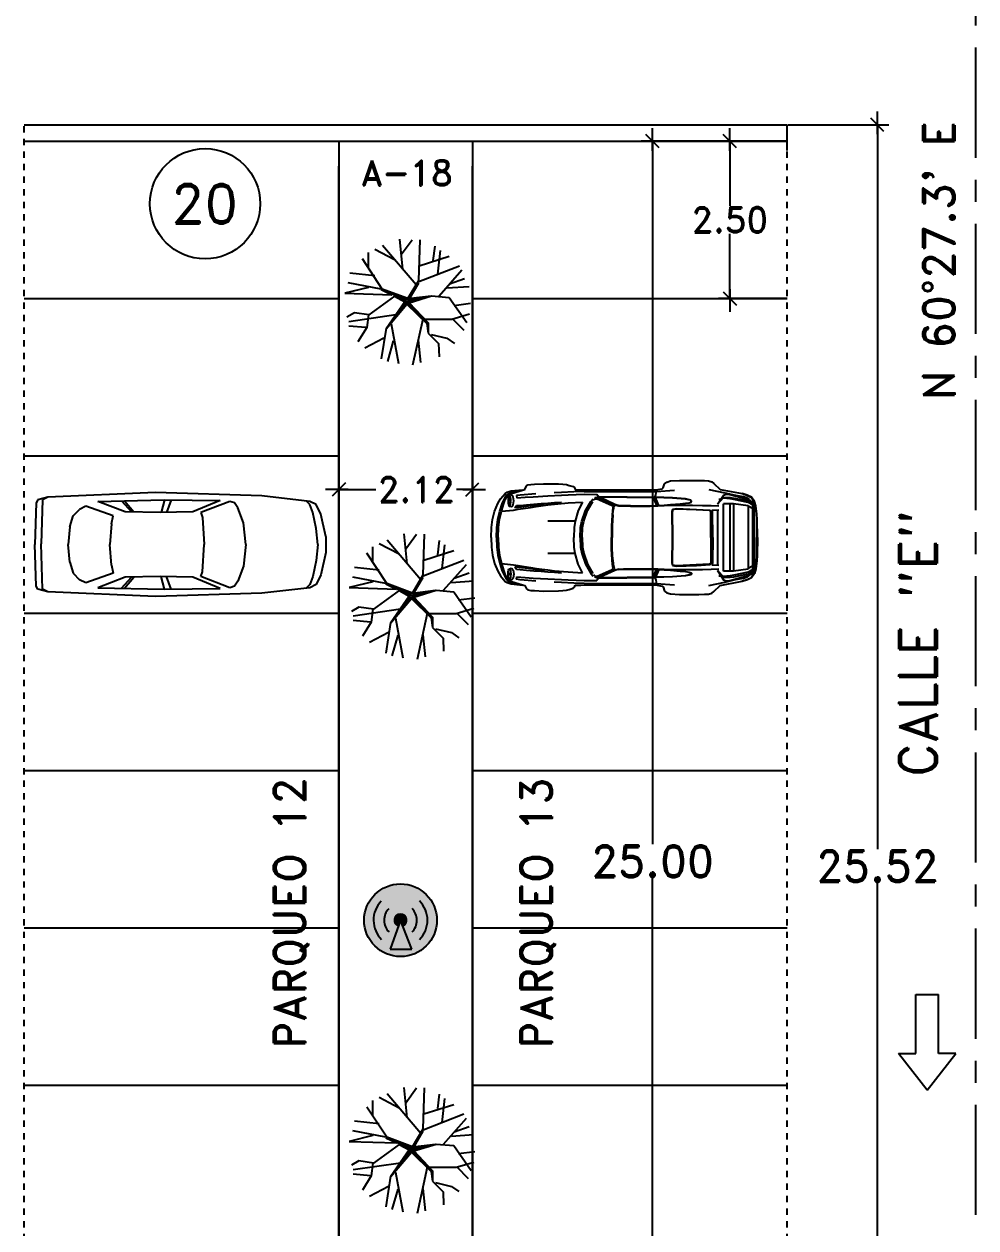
# Model space of a CAD drawing. Header units: millimetres. Extents: x 1590 to 1932, y -48 to 167.
# Drawn here: x 1714.91 to 1730.03, y 70.58 to 89.71 of the extents above; entities that cross this region are included whole.
import ezdxf
from ezdxf.enums import TextEntityAlignment as Align

# ---------------------------------------------------------------- set-up
doc = ezdxf.new("R2010")
doc.units = ezdxf.units.MM
doc.header["$LTSCALE"] = 0.1
doc.header["$MEASUREMENT"] = 0
doc.header["$PDMODE"] = 35
doc.header["$PDSIZE"] = 0.75
doc.linetypes.add('CENTERX2', pattern=[4, 2.5, -0.5, 0.5, -0.5])
doc.linetypes.add('DASHED', pattern=[0.75, 0.5, -0.25])
doc.layers.get('0').update_dxf_attribs({"linetype": 'CONTINUOUS'})
doc.layers.get('DEFPOINTS').update_dxf_attribs({"linetype": 'CONTINUOUS'})
for name, color, linetype in [('ACCESSP01', 7, 'CONTINUOUS'), ('ACCESSP02', 7, 'CONTINUOUS'), ('C-PRKG-CARS', 1, 'CONTINUOUS'), ('CALLES', 3, 'CONTINUOUS'), ('CUADRO1', 3, 'CONTINUOUS'), ('L-SITE-TREE', 6, 'CONTINUOUS'), ('PARED', 4, 'CONTINUOUS'), ('PAREDES', 3, 'CONTINUOUS'), ('TEXT', 3, 'CONTINUOUS')]:
    doc.layers.add(name, color=color, linetype=linetype)
doc.styles.add('ROMAND', font='romand.shx')
doc.dimstyles.new('URBA', dxfattribs={"dimtxt": 20, "dimasz": 0.5, "dimexe": 1.25, "dimexo": 0.63, "dimgap": 0.63, "dimtad": 0, "dimtih": 1, "dimtoh": 1, "dimzin": 1, "dimdsep": 46, "dimtxsty": 'ROMAND', "dimcen": 2.5, "dimclrd": 1, "dimclre": 1, "dimclrt": 3, "dimadec": 0, "dimazin": 0, "dimtfac": 1, "dimtmove": 0, "dimatfit": 3, "dimfxl": 1, "dimtvp": 1, "dimtolj": 1, "dimtzin": 1, "dimarcsym": 0})

# ---------------------------------------------------------------- blocks, each defined once
blk = doc.blocks.new('UTP1$0$DIMBLOCK')
at = {"color": 1}
blk.add_line((-7.5, 0), (10.5, 0), dxfattribs=at)
at = {"color": 4}
blk.add_line((-5.25, -5.25), (5.25, 5.25), dxfattribs=at)
blk = doc.blocks.new('*D65')
at = {"color": 1, "linetype": 'Continuous', "lineweight": -2, "transparency": 16777216}
for p, q in [((1727.028, 87.848), (1725.937, 87.848)), ((1726.117, 87.828), (1726.117, 86.818)), ((1726.117, 85.368), (1726.117, 86.378)), ((1727.028, 85.348), (1725.937, 85.348))]:
    blk.add_line(p, q, dxfattribs=at)
at = {"layer": 'DEFPOINTS', "color": 0, "linetype": 'Continuous', "transparency": 16777216}
for p in [(1727.09, 87.848), (1726.117, 85.348), (1727.09, 85.348)]:
    blk.add_point(p, dxfattribs=at)
at = {"color": 1, "linetype": 'Continuous', "lineweight": -2, "transparency": 16777216, "xscale": 0.02, "yscale": 0.02, "zscale": 0.02}
for p, rotation in [((1726.117, 87.848), 90), ((1726.117, 85.348), 270)]:
    blk.add_blockref('UTP1$0$DIMBLOCK', p, dxfattribs=dict(at, rotation=rotation))
at = {"color": 3, "linetype": 'Continuous', "transparency": 16777216, "insert": (1726.117, 86.598), "char_height": 0.4, "attachment_point": 5, "style": 'ROMAND'}
blk.add_mtext('\\A1;2.50', dxfattribs=at)
blk = doc.blocks.new('02PTRX03')
at = {"color": 0, "linetype": 'ByBlock'}
for p, q in [((-0.1262, 0.1755), (-0.0667, 0.4907)), ((0.126, 0.1376), (0.0454, 0.5033)), ((0.0909, 0.3057), (0.1085, 0.4823)), ((-0.1647, 0.2091), (-0.2033, 0.4529)), ((-0.1087, 0.31), (-0.1542, 0.4739)), ((0.2516, 0.3321), (0.2556, 0.436)), ((-0.3189, 0.2049), (-0.3889, 0.3184)), ((-0.1823, 0.2889), (-0.3329, 0.3688)), ((0.1683, 0.2487), (0.2516, 0.3321)), ((0.1925, 0.2595), (0.3186, 0.2889)), ((0.3186, 0.2889), (0.3782, 0.331)), ((-0.3259, 0.2049), (-0.4625, 0.1923)), ((-0.3049, 0.104), (-0.3189, 0.2049)), ((-0.0176, -0.0011), (-0.1647, 0.2133)), ((-0.1647, 0.2133), (0.0008, 0.0186)), ((0.1575, 0.1712), (0.1683, 0.2487)), ((0.1683, 0.1654), (0.1683, 0.2487)), ((0.3606, 0.1334), (0.4517, 0.2259)), ((-0.4169, 0.0872), (-0.4765, 0.1208)), ((-0.0877, 0.104), (-0.4625, 0.1586)), ((-0.3014, 0.104), (-0.4169, 0.0872)), ((-0.0981, -0.0448), (-0.3014, 0.104)), ((-0.1165, 0.1483), (-0.0065, 0.0057)), ((-0.0006, 0.0088), (-0.1165, 0.1483)), ((0.1508, 0.1572), (-0.0006, 0.0088)), ((0.0008, 0.0186), (0.1575, 0.1712)), ((0.0052, -0.0002), (0.1508, 0.1572)), ((0.0183, 0.0066), (0.1683, 0.1654)), ((0.1435, 0.1376), (0.3571, 0.1376)), ((0.3361, -0.0347), (0.4762, 0.1628)), ((0.3571, 0.1376), (0.4972, 0.0956)), ((-0.0065, 0.0057), (-0.0126, -0.0152)), ((0.0183, 0.0066), (0.196, -0.0473)), ((0.3747, 0.0283), (0.5043, 0.0115)), ((-0.494, -0.0683), (-0.1189, -0.0568)), ((-0.3049, -0.1146), (-0.494, -0.0683)), ((-0.2033, -0.0978), (-0.1189, -0.0568)), ((0.0084, -0.0256), (-0.1955, -0.102)), ((-0.1788, -0.0954), (0.0113, -0.018)), ((-0.1165, -0.0625), (0.0052, -0.0032)), ((-0.0126, -0.0152), (-0.1165, -0.0625)), ((-0.0981, -0.0448), (-0.0176, -0.0011)), ((0.1745, -0.0419), (0.0052, -0.0002)), ((0.0052, -0.0032), (0.0676, -0.021)), ((0.0084, -0.0256), (0.1925, -0.0473)), ((0.0084, -0.0256), (0.0944, -0.1692)), ((0.0113, -0.018), (0.1745, -0.0419)), ((0.0172, -0.021), (0.0943, -0.1516)), ((0.196, -0.0473), (0.3361, -0.0347)), ((0.2556, -0.0473), (0.4377, -0.2533)), ((-0.2033, -0.102), (-0.466, -0.1524)), ((-0.1955, -0.102), (-0.3539, -0.3415)), ((0.0729, -0.1342), (-0.1928, -0.4466)), ((0.0944, -0.1608), (0.4167, -0.2869)), ((0.0944, -0.1692), (0.105, -0.4929)), ((0.3186, -0.1104), (0.4937, -0.123)), ((0.3396, -0.144), (0.4587, -0.186)), ((-0.2558, -0.207), (-0.452, -0.2281)), ((-0.3049, -0.2702), (-0.3049, -0.392)), ((-0.0331, -0.2575), (-0.0562, -0.4971)), ((0.0979, -0.2869), (0.3361, -0.3626)), ((0.2451, -0.2196), (0.2661, -0.4088)), ((-0.0982, -0.3331), (-0.2558, -0.4172)), ((-0.0445, -0.3756), (0.0419, -0.4929)), ((0.21, -0.3289), (0.224, -0.4424))]:
    blk.add_line(p, q, dxfattribs=at)
blk = doc.blocks.new('02PCAR02')
at = {"color": 0, "linetype": 'ByBlock'}
for p, q in [((-106.5, 32.5), (-173.74, 29.63)), ((-40, 30.5), (-106.5, 32.5)), ((-10, 27), (-40, 30.5)), ((-181, 26), (-182, 0)), ((-180, 28), (-181, 26)), ((-173.74, 29.63), (-180, 28)), ((-177.05, 27.98), (-178, -0.5)), ((-173.74, 29.63), (-177.05, 27.98)), ((-150, 24), (-154, 22)), ((-133, 18), (-150, 24)), ((-142.5, 27), (-101, 28)), ((-125.5, 20.5), (-142.5, 27)), ((-127.8, 27.33), (-121.5, 20.5)), ((-125.82, 27.37), (-120, 20.5)), ((-100.87, 28), (-103, 20)), ((-101, 28), (-66, 27.5)), ((-96.7, 27.94), (-99.5, 20)), ((-66, 27.5), (-83, 20.5)), ((-60, 27), (-78, 20)), ((-57, 26), (-60, 27)), ((-55, 23), (-57, 26)), ((-51.5, 13.5), (-55, 23)), ((-10, 25), (-12.24, 27.24)), ((-6, 25), (-10, 27)), ((-8, 20), (-10, 25)), ((-3, 19), (-6, 25)), ((-160, 11), (-158, 18)), ((-158, 18), (-154, 22)), ((-134, 13), (-133, 18)), ((-103.5, 20), (-125.5, 20.5)), ((-83, 20.5), (-103.5, 20)), ((-78, 20), (-77, 17)), ((-77, 17), (-76, 0)), ((-6, 10), (-8, 20)), ((0, 5), (-3, 19)), ((-160, 11), (-161, 0)), ((-134, 13), (-135, 0)), ((-50, 0), (-51.5, 13.5)), ((-5, 0), (-6, 10)), ((-181, -26), (-182, 0)), ((-160, -11), (-161, 0)), ((-134, -13), (-135, 0)), ((-77, -17), (-76, 0)), ((-50, 0), (-51.5, -13.5)), ((-5, 0), (-6, -10)), ((0, -5), (0, 5)), ((-177.05, -27.98), (-178, -0.5)), ((0, -5), (-3, -19)), ((-160, -11), (-158, -18)), ((-134, -13), (-133, -18)), ((-51.5, -13.5), (-55, -23)), ((-6, -10), (-8, -20)), ((-158, -18), (-154, -22)), ((-150, -24), (-154, -22)), ((-133, -18), (-150, -24)), ((-125.5, -20.5), (-142.5, -27)), ((-127.8, -27.33), (-121.5, -20.5)), ((-125.82, -27.37), (-120, -20.5)), ((-103.5, -20), (-125.5, -20.5)), ((-83, -20.5), (-103.5, -20)), ((-100.87, -28), (-103, -20)), ((-96.7, -27.94), (-99.5, -20)), ((-66, -27.5), (-83, -20.5)), ((-78, -20), (-77, -17)), ((-60, -27), (-78, -20)), ((-8, -20), (-10, -25)), ((-3, -19), (-6, -25)), ((-180, -28), (-181, -26)), ((-173.74, -29.63), (-180, -28)), ((-173.74, -29.63), (-177.05, -27.98)), ((-106.5, -32.5), (-173.74, -29.63)), ((-142.5, -27), (-101, -28)), ((-101, -28), (-66, -27.5)), ((-57, -26), (-60, -27)), ((-55, -23), (-57, -26)), ((-10, -27), (-40, -30.5)), ((-10, -25), (-12.24, -27.24)), ((-6, -25), (-10, -27)), ((-40, -30.5), (-106.5, -32.5))]:
    blk.add_line(p, q, dxfattribs=at)
blk = doc.blocks.new('02PCAR09')
at = {"color": 0, "linetype": 'ByBlock'}
for p, q in [((-139.39, 33.77), (-143.26, 30.05)), ((-138.14, 34.83), (-139.39, 33.77)), ((-136.04, 35.43), (-138.14, 34.83)), ((-133.57, 35.58), (-136.04, 35.43)), ((-129.86, 35.7), (-133.57, 35.58)), ((-117.88, 35.7), (-129.86, 35.7)), ((-112.33, 35.34), (-117.88, 35.7)), ((-109.85, 34.59), (-112.33, 35.34)), ((-108.47, 33.6), (-109.85, 34.59)), ((-107.73, 30.95), (-108.47, 33.6)), ((-107, 30.43), (-107.73, 30.95)), ((-102.8, 29.76), (-107, 30.43)), ((-52.16, 31.23), (-52.64, 29.95)), ((-51.29, 31.76), (-52.16, 31.23)), ((-48.85, 32.53), (-51.29, 31.76)), ((-47.09, 33.02), (-48.85, 32.53)), ((-44.85, 33.29), (-47.09, 33.02)), ((-42.26, 33.45), (-44.85, 33.29)), ((-32.75, 33.53), (-42.26, 33.45)), ((-27.18, 33.31), (-32.75, 33.53)), ((-24.96, 33.14), (-27.18, 33.31)), ((-22.98, 32.83), (-24.96, 33.14)), ((-22.13, 32.24), (-22.98, 32.83)), ((-21.22, 30), (-22.13, 32.24)), ((-164.79, 22.49), (-162.98, 25.22)), ((-162.81, 24.98), (-164.42, 22.49)), ((-160.88, 23.8), (-163.6, 22.32)), ((-160.77, 22.81), (-163.6, 21.32)), ((-162.98, 25.22), (-160.29, 26.5)), ((-160.49, 26.23), (-162.81, 24.98)), ((-161.5, 23.73), (-161.74, 23.33)), ((-159.78, 24.91), (-161.5, 23.73)), ((-149.39, 26.87), (-160.88, 23.8)), ((-151.85, 24.65), (-160.77, 22.81)), ((-160.77, 21.82), (-151.85, 23.66)), ((-157.04, 27.42), (-160.49, 26.23)), ((-160.29, 26.5), (-157.04, 27.42)), ((-159.78, 24.24), (-160.17, 23.99)), ((-157.91, 25.53), (-159.78, 24.91)), ((-157.91, 25.01), (-159.78, 24.24)), ((-152.81, 26.43), (-157.91, 25.53)), ((-153.83, 25.85), (-157.91, 25.01)), ((-143.26, 30.05), (-157.04, 27.42)), ((-153.47, 26.28), (-153.83, 25.85)), ((-146.25, 27.9), (-152.81, 26.43)), ((-149.51, 24.91), (-151.85, 24.65)), ((-151.85, 23.66), (-149.51, 24.04)), ((-145.43, 25.03), (-149.51, 24.91)), ((-149.51, 24.04), (-145.43, 24.53)), ((-147.04, 27.13), (-149.39, 26.87)), ((-145.43, 26.52), (-147.04, 27.13)), ((-136.16, 30.07), (-146.25, 27.9)), ((-141.73, 20.71), (-145.43, 26.52)), ((-145.43, 25.03), (-141.73, 20.73)), ((-145.43, 24.53), (-145.43, 25.03)), ((-142.39, 24.02), (-143.85, 23.95)), ((-125.42, 22.45), (-125.37, 22.96)), ((-125.37, 22.96), (-124.86, 23.34)), ((-125.15, 22.43), (-125.13, 22.84)), ((-125.13, 22.84), (-124.69, 23.22)), ((-124.86, 23.34), (-121.58, 24.14)), ((-124.69, 23.22), (-121.6, 24.01)), ((-121.6, 24.01), (-113.44, 24.57)), ((-121.58, 24.14), (-113.44, 24.69)), ((-103.18, 28.82), (-114.79, 29.59)), ((-113.44, 24.69), (-102.68, 25.08)), ((-113.44, 24.57), (-102.68, 24.96)), ((-104.9, 20.03), (-102.9, 24.96)), ((-104.22, 19.99), (-102.17, 24.96)), ((-101.45, 24.96), (-103.47, 19.98)), ((-103.18, 28.82), (-102.8, 29.76)), ((-58.2, 28.79), (-103.18, 28.82)), ((-103.18, 28.09), (-103.18, 28.82)), ((-103.06, 26.7), (-103.18, 28.09)), ((-102.68, 25.44), (-103.06, 26.7)), ((-56.22, 29.83), (-102.8, 29.76)), ((-67.1, 25.44), (-102.68, 25.06)), ((-102.68, 25.08), (-102.68, 25.44)), ((-102.68, 24.94), (-67.65, 25.32)), ((-102.68, 25.06), (-102.68, 24.94)), ((-77.45, 20.66), (-68.24, 24.88)), ((-67.39, 24.89), (-76.59, 20.66)), ((-76.17, 20.52), (-66.86, 24.77)), ((-66.4, 24.24), (-75.65, 20.03)), ((-66.42, 25.2), (-67.39, 24.89)), ((-67.1, 25.46), (-66.11, 26.89)), ((-67.1, 25.54), (-67.1, 25.54)), ((-64.81, 24.72), (-67.1, 25.46)), ((-66.86, 24.77), (-65.78, 24.81)), ((-65.14, 24.16), (-66.4, 24.24)), ((-58.32, 27.06), (-66.11, 26.89)), ((-65.78, 24.81), (-64.81, 24.72)), ((-64.13, 23.29), (-65.14, 24.16)), ((-62.4, 22.49), (-63.89, 24.21)), ((-48.2, 26.63), (-58.32, 27.06)), ((-58.2, 28.77), (-51.78, 28.55)), ((-52.64, 29.95), (-56.22, 29.83)), ((-51.78, 28.55), (-44.15, 28.14)), ((-44.15, 26.41), (-48.2, 26.63)), ((-44.15, 28.14), (-39.54, 27.93)), ((-35.6, 25.95), (-44.15, 26.41)), ((-26.33, 25.46), (-35.6, 25.95)), ((-28.03, 27.35), (-18.29, 26.45)), ((-21.41, 25.08), (-26.33, 25.46)), ((-16.03, 24.72), (-21.41, 25.08)), ((-19.65, 29.66), (-21.22, 30)), ((-12.48, 29.04), (-19.65, 29.78)), ((-12.79, 27.56), (-19.65, 29.66)), ((-18.29, 26.45), (-15.88, 26.19)), ((-13.04, 28.18), (-17.96, 29.55)), ((-15.88, 26.19), (-16.03, 24.72)), ((-14.22, 22.91), (-14.12, 24.14)), ((-14.12, 21.68), (-14.22, 22.91)), ((-14.12, 24.14), (-13.76, 25.41)), ((-13.76, 25.41), (-13.28, 26.26)), ((-13.28, 26.26), (-12.67, 26.55)), ((-10.59, 27.09), (-13.04, 28.18)), ((-10.26, 26.19), (-12.79, 27.56)), ((-12.67, 26.55), (-11.49, 26.19)), ((-10.14, 28.29), (-12.48, 29.04)), ((-12.31, 22.86), (-12.22, 24.26)), ((-12.24, 21.56), (-12.31, 22.86)), ((-12.04, 22.86), (-12.24, 21.56)), ((-12.22, 24.26), (-12.07, 25.22)), ((-12.22, 24.26), (-12.04, 22.86)), ((-12.07, 25.22), (-11.81, 25.93)), ((-11.81, 25.93), (-11.49, 26.19)), ((-11.49, 26.19), (-11.18, 25.93)), ((-11.18, 25.93), (-10.93, 25.22)), ((-10.93, 25.22), (-10.74, 24.13)), ((-10.74, 24.13), (-10.69, 22.86)), ((-10.69, 22.86), (-10.74, 21.58)), ((-9.43, 26.13), (-10.59, 27.09)), ((-8.9, 23.63), (-10.26, 26.19)), ((-8.78, 27.56), (-10.14, 28.29)), ((-6.9, 21.08), (-9.43, 26.13)), ((-7.91, 21.15), (-8.9, 23.63)), ((-5.94, 24.09), (-8.78, 27.56)), ((-4.27, 21.14), (-5.94, 24.09)), ((-166.21, 14.44), (-165.56, 19.69)), ((-165.19, 19.69), (-165.8, 14.82)), ((-165.56, 19.69), (-164.79, 22.49)), ((-164.42, 22.49), (-165.19, 19.69)), ((-163.6, 22.32), (-164.59, 21.21)), ((-163.6, 21.32), (-164.59, 20.71)), ((-164.59, -21.21), (-164.59, 21.21)), ((-163.6, 20.33), (-160.77, 21.82)), ((-163.6, 20.33), (-163.6, -20.33)), ((-163.6, 18.05), (-160.88, 19.53)), ((-160.77, 19.82), (-151.61, 21.07)), ((-160.77, 19.82), (-160.77, -19.82)), ((-151.61, 21.07), (-151.61, -21.07)), ((-151.61, 21.07), (-145.43, 21.07)), ((-149.26, 21.07), (-149.26, -21.19)), ((-145.43, -21.07), (-145.43, 21.07)), ((-137.77, 19.96), (-142.39, 19.75)), ((-138.14, 17.06), (-142.38, 17.26)), ((-141.73, 17.26), (-141.73, -17.16)), ((-138.66, 0), (-138.57, 15.9)), ((-138.57, 15.9), (-138.14, 17.06)), ((-137.9, 15.9), (-138.04, 8.28)), ((-137.51, 16.58), (-137.9, 15.9)), ((-132.34, 20.03), (-137.77, 19.96)), ((-137.56, 8.16), (-137.48, 15.78)), ((-136.98, 17.01), (-137.51, 16.58)), ((-137.48, 15.78), (-137.08, 16.44)), ((-137.08, 16.44), (-136.55, 16.78)), ((-128.55, 17.52), (-136.98, 17.01)), ((-136.55, 16.78), (-115.95, 17.82)), ((-126.04, 20.1), (-132.34, 20.03)), ((-115.76, 17.94), (-128.55, 17.52)), ((-115.78, 20.11), (-126.04, 20.1)), ((-125.08, 22.11), (-125.42, 22.45)), ((-124.89, 22.11), (-125.15, 22.43)), ((-124.01, 21.73), (-125.08, 22.11)), ((-123.84, 21.73), (-124.89, 22.11)), ((-121.62, 21.38), (-124.01, 21.73)), ((-121.62, 21.38), (-123.84, 21.73)), ((-118.22, 21.03), (-121.62, 21.38)), ((-112.19, 20.51), (-118.22, 21.03)), ((-115.95, 17.82), (-113.73, 17.36)), ((-108.37, 19.87), (-115.78, 20.11)), ((-113.56, 17.48), (-115.76, 17.94)), ((-113.73, 17.36), (-113.35, 15.95)), ((-113.2, 16.07), (-113.56, 17.48)), ((-113.4, -0.02), (-113.2, 16.07)), ((-113.35, 15.95), (-113.4, 0.02)), ((-108.37, 20.23), (-112.19, 20.51)), ((-104.22, 19.99), (-108.37, 20.23)), ((-104.27, 19.73), (-108.37, 19.87)), ((-99.56, 19.65), (-104.27, 19.73)), ((-99.52, 19.84), (-104.22, 19.99)), ((-87.11, 19.64), (-99.56, 19.65)), ((-87.11, 19.87), (-99.52, 19.84)), ((-82.86, 19.87), (-87.11, 19.87)), ((-82.86, 19.72), (-87.11, 19.64)), ((-79.67, 19.98), (-82.86, 19.87)), ((-79.63, 19.86), (-82.86, 19.72)), ((-79.67, 19.96), (-78.74, 20.2)), ((-77.89, 20.2), (-79.63, 19.86)), ((-78.74, 20.2), (-77.45, 20.66)), ((-77.21, 20.44), (-77.89, 20.2)), ((-76.59, 20.66), (-77.21, 20.44)), ((-76.95, 19.52), (-76.71, 20.25)), ((-76.73, 18.37), (-76.95, 19.52)), ((-76.42, 16.82), (-76.73, 18.37)), ((-76.71, 20.25), (-76.17, 20.52)), ((-76.22, 19.69), (-76.44, 19.24)), ((-76.44, 19.24), (-76.15, 18.22)), ((-76.1, 14.07), (-76.42, 16.82)), ((-75.65, 20.03), (-76.22, 19.69)), ((-76.15, 18.22), (-75.93, 16.82)), ((-75.93, 16.82), (-75.72, 13.98)), ((-60.22, 16.82), (-63.6, 22.49)), ((-58.97, 16.82), (-62.4, 22.49)), ((-60.22, 16.82), (-60.22, 16.82)), ((-58, 10.14), (-60.22, 16.82)), ((-56.75, 10.14), (-58.97, 16.82)), ((-57.13, 22.11), (-54.53, 16.8)), ((-48.2, 21.63), (-57.13, 22.11)), ((-54.53, 16.8), (-52.55, 10.14)), ((-39.78, 20.85), (-48.2, 21.63)), ((-39.78, 21.75), (-44.12, 22.11)), ((-35.6, 21.46), (-39.78, 21.75)), ((-35.6, 20.37), (-39.78, 20.85)), ((-31.38, 21.21), (-35.6, 21.46)), ((-28.21, 19.38), (-35.6, 20.37)), ((-33.48, 20.69), (-27.45, 19.99)), ((-26.79, 20.88), (-31.38, 21.21)), ((-24.62, 18.78), (-28.21, 19.38)), ((-27.45, 19.99), (-23.36, 19.5)), ((-22.2, 20.45), (-26.79, 20.88)), ((-17.01, 17.6), (-24.62, 18.78)), ((-23.36, 19.5), (-19.12, 18.97)), ((-18.2, 20.06), (-22.2, 20.45)), ((-19.12, 18.97), (-14.89, 18.51)), ((-16, 19.87), (-18.2, 20.06)), ((-13.95, 17.11), (-17.01, 17.6)), ((-14.89, 18.51), (-16, 19.87)), ((-13.76, 20.44), (-14.12, 21.68)), ((-6.56, 16.32), (-13.95, 17.11)), ((-13.28, 19.65), (-13.76, 20.44)), ((-12.67, 19.33), (-13.28, 19.65)), ((-11.49, 19.6), (-12.67, 19.33)), ((-12.07, 20.57), (-12.24, 21.58)), ((-11.81, 19.84), (-12.07, 20.57)), ((-11.49, 19.6), (-11.81, 19.84)), ((-11.18, 19.81), (-11.49, 19.6)), ((-10.93, 20.51), (-11.18, 19.81)), ((-10.74, 21.58), (-10.93, 20.51)), ((-6.56, 16.32), (-7.91, 21.15)), ((-5.57, 16.32), (-6.9, 21.08)), ((-5.26, 11.13), (-6.56, 16.32)), ((-4.27, 11.13), (-5.57, 16.32)), ((-2.17, 16.31), (-4.27, 21.14)), ((-0.87, 11.13), (-2.17, 16.31)), ((-166.57, 0.02), (-166.35, 11.22)), ((-166.35, 11.22), (-166.21, 14.44)), ((-165.94, 11.59), (-166.08, 0)), ((-165.8, 14.82), (-165.94, 11.59)), ((-138.04, 8.28), (-138.04, 0)), ((-137.56, 0), (-137.56, 8.16)), ((-76.1, 14.07), (-75.74, 7.15)), ((-75.72, 13.98), (-75.43, 7.15)), ((-57.13, 6.18), (-58, 10.14)), ((-55.9, 6.18), (-56.75, 10.14)), ((-52.55, 10.14), (-44.12, 10.09)), ((-52.55, 10.14), (-51.92, 6.18)), ((-44.12, 10.09), (-35.6, 10.09)), ((-4.7, 6.2), (-5.26, 11.13)), ((-3.7, 6.2), (-4.27, 11.13)), ((-0.31, 6.18), (-0.87, 11.13)), ((-165.94, -11.59), (-166.08, 0)), ((-138.66, 0), (-138.57, -15.9)), ((-138.04, -8.28), (-138.04, 0)), ((-137.56, 0), (-137.56, -8.16)), ((-113.4, 0.02), (-113.2, -16.07)), ((-75.74, 7.15), (-75.77, 0)), ((-75.74, -7.15), (-75.77, 0)), ((-75.43, 7.15), (-75.4, 0)), ((-75.43, -7.15), (-75.4, 0)), ((-56.89, 0), (-57.13, 6.18)), ((-56.89, 0), (-57.13, -6.18)), ((-55.64, 0), (-55.9, 6.18)), ((-55.64, 0), (-55.9, -6.18)), ((-51.92, 6.18), (-51.68, 0)), ((-51.92, -6.18), (-51.68, 0)), ((-4.39, 0), (-4.7, 6.2)), ((-4.39, 0), (-4.7, -6.2)), ((-3.4, 0), (-3.7, 6.2)), ((-3.4, 0), (-3.7, -6.2)), ((0, 0), (-0.31, 6.18)), ((0, 0), (-0.31, -6.18)), ((-166.57, -0.02), (-166.35, -11.22)), ((-113.35, -15.95), (-113.4, -0.02)), ((-76.1, -14.07), (-75.74, -7.15)), ((-75.72, -13.98), (-75.43, -7.15)), ((-57.13, -6.18), (-58, -10.14)), ((-55.9, -6.18), (-56.75, -10.14)), ((-52.55, -10.14), (-51.92, -6.18)), ((-4.7, -6.2), (-5.26, -11.13)), ((-3.7, -6.2), (-4.27, -11.13)), ((-0.31, -6.18), (-0.87, -11.13)), ((-166.35, -11.22), (-166.21, -14.44)), ((-166.21, -14.44), (-165.56, -19.69)), ((-165.8, -14.82), (-165.94, -11.59)), ((-165.19, -19.69), (-165.8, -14.82)), ((-137.9, -15.9), (-138.04, -8.28)), ((-137.56, -8.16), (-137.48, -15.78)), ((-76.1, -14.07), (-76.42, -16.82)), ((-75.93, -16.82), (-75.72, -13.98)), ((-58, -10.14), (-60.22, -16.82)), ((-56.75, -10.14), (-58.97, -16.82)), ((-54.53, -16.8), (-52.55, -10.14)), ((-52.55, -10.14), (-44.12, -10.09)), ((-44.12, -10.09), (-35.6, -10.09)), ((-5.26, -11.13), (-6.56, -16.32)), ((-4.27, -11.13), (-5.57, -16.32)), ((-0.87, -11.13), (-2.17, -16.31)), ((-165.56, -19.69), (-164.79, -22.49)), ((-164.42, -22.49), (-165.19, -19.69)), ((-164.79, -22.49), (-162.98, -25.22)), ((-163.6, -21.32), (-164.59, -20.71)), ((-163.6, -22.32), (-164.59, -21.21)), ((-162.81, -24.98), (-164.42, -22.49)), ((-163.6, -18.05), (-160.88, -19.53)), ((-163.6, -20.33), (-160.77, -21.82)), ((-160.77, -22.81), (-163.6, -21.32)), ((-160.88, -23.8), (-163.6, -22.32)), ((-160.77, -19.82), (-151.61, -21.07)), ((-160.77, -21.82), (-151.85, -23.66)), ((-151.61, -21.07), (-145.43, -21.07)), ((-141.73, -20.71), (-145.43, -26.52)), ((-145.43, -25.03), (-141.73, -20.73)), ((-137.77, -19.96), (-142.39, -19.75)), ((-138.14, -17.06), (-142.38, -17.26)), ((-138.57, -15.9), (-138.14, -17.06)), ((-137.51, -16.58), (-137.9, -15.9)), ((-132.34, -20.03), (-137.77, -19.96)), ((-136.98, -17.01), (-137.51, -16.58)), ((-137.48, -15.78), (-137.08, -16.44)), ((-137.08, -16.44), (-136.55, -16.78)), ((-128.55, -17.52), (-136.98, -17.01)), ((-136.55, -16.78), (-115.95, -17.82)), ((-126.04, -20.1), (-132.34, -20.03)), ((-115.76, -17.94), (-128.55, -17.52)), ((-115.78, -20.11), (-126.04, -20.1)), ((-125.08, -22.11), (-125.42, -22.45)), ((-125.42, -22.45), (-125.37, -22.96)), ((-124.89, -22.11), (-125.15, -22.43)), ((-125.15, -22.43), (-125.13, -22.84)), ((-124.01, -21.73), (-125.08, -22.11)), ((-123.84, -21.73), (-124.89, -22.11)), ((-121.62, -21.38), (-124.01, -21.73)), ((-121.62, -21.38), (-123.84, -21.73)), ((-118.22, -21.03), (-121.62, -21.38)), ((-112.19, -20.51), (-118.22, -21.03)), ((-115.95, -17.82), (-113.73, -17.36)), ((-108.37, -19.87), (-115.78, -20.11)), ((-113.56, -17.48), (-115.76, -17.94)), ((-113.73, -17.36), (-113.35, -15.95)), ((-113.2, -16.07), (-113.56, -17.48)), ((-108.37, -20.23), (-112.19, -20.51)), ((-104.27, -19.73), (-108.37, -19.87)), ((-104.22, -19.99), (-108.37, -20.23)), ((-104.9, -20.03), (-102.9, -24.96)), ((-99.56, -19.65), (-104.27, -19.73)), ((-99.52, -19.84), (-104.22, -19.99)), ((-104.22, -19.99), (-102.17, -24.96)), ((-101.45, -24.96), (-103.47, -19.98)), ((-87.11, -19.64), (-99.56, -19.65)), ((-87.11, -19.87), (-99.52, -19.84)), ((-82.86, -19.72), (-87.11, -19.64)), ((-82.86, -19.87), (-87.11, -19.87)), ((-79.63, -19.86), (-82.86, -19.72)), ((-79.67, -19.98), (-82.86, -19.87)), ((-79.67, -19.96), (-78.74, -20.2)), ((-77.89, -20.2), (-79.63, -19.86)), ((-78.74, -20.2), (-77.45, -20.66)), ((-77.21, -20.44), (-77.89, -20.2)), ((-77.45, -20.66), (-68.24, -24.88)), ((-76.59, -20.66), (-77.21, -20.44)), ((-76.73, -18.37), (-76.95, -19.52)), ((-76.95, -19.52), (-76.71, -20.25)), ((-76.42, -16.82), (-76.73, -18.37)), ((-76.71, -20.25), (-76.17, -20.52)), ((-67.39, -24.89), (-76.59, -20.66)), ((-76.44, -19.24), (-76.15, -18.22)), ((-76.22, -19.69), (-76.44, -19.24)), ((-75.65, -20.03), (-76.22, -19.69)), ((-76.17, -20.52), (-66.86, -24.77)), ((-76.15, -18.22), (-75.93, -16.82)), ((-66.4, -24.24), (-75.65, -20.03)), ((-62.4, -22.49), (-63.89, -24.21)), ((-60.22, -16.82), (-63.6, -22.49)), ((-58.97, -16.82), (-62.4, -22.49)), ((-60.22, -16.82), (-60.22, -16.82)), ((-57.13, -22.11), (-54.53, -16.8)), ((-48.2, -21.63), (-57.13, -22.11)), ((-39.78, -20.85), (-48.2, -21.63)), ((-39.78, -21.75), (-44.12, -22.11)), ((-35.6, -20.37), (-39.78, -20.85)), ((-35.6, -21.46), (-39.78, -21.75)), ((-28.21, -19.38), (-35.6, -20.37)), ((-31.38, -21.21), (-35.6, -21.46)), ((-33.48, -20.69), (-27.45, -19.99)), ((-26.79, -20.88), (-31.38, -21.21)), ((-24.62, -18.78), (-28.21, -19.38)), ((-27.45, -19.99), (-23.36, -19.5)), ((-22.2, -20.45), (-26.79, -20.88)), ((-17.01, -17.6), (-24.62, -18.78)), ((-23.36, -19.5), (-19.12, -18.97)), ((-18.2, -20.06), (-22.2, -20.45)), ((-19.12, -18.97), (-14.89, -18.51)), ((-16, -19.87), (-18.2, -20.06)), ((-13.95, -17.11), (-17.01, -17.6)), ((-14.89, -18.51), (-16, -19.87)), ((-14.12, -21.68), (-14.22, -22.91)), ((-13.76, -20.44), (-14.12, -21.68)), ((-6.56, -16.32), (-13.95, -17.11)), ((-13.28, -19.65), (-13.76, -20.44)), ((-12.67, -19.33), (-13.28, -19.65)), ((-11.49, -19.6), (-12.67, -19.33)), ((-12.24, -21.56), (-12.31, -22.86)), ((-12.07, -20.57), (-12.24, -21.58)), ((-12.04, -22.86), (-12.24, -21.56)), ((-11.81, -19.84), (-12.07, -20.57)), ((-11.49, -19.6), (-11.81, -19.84)), ((-11.18, -19.81), (-11.49, -19.6)), ((-10.93, -20.51), (-11.18, -19.81)), ((-10.74, -21.58), (-10.93, -20.51)), ((-10.69, -22.86), (-10.74, -21.58)), ((-6.9, -21.08), (-9.43, -26.13)), ((-7.91, -21.15), (-8.9, -23.63)), ((-6.56, -16.32), (-7.91, -21.15)), ((-5.57, -16.32), (-6.9, -21.08)), ((-4.27, -21.14), (-5.94, -24.09)), ((-2.17, -16.31), (-4.27, -21.14)), ((-162.98, -25.22), (-160.29, -26.5)), ((-160.49, -26.23), (-162.81, -24.98)), ((-161.5, -23.73), (-161.74, -23.33)), ((-159.78, -24.91), (-161.5, -23.73)), ((-149.39, -26.87), (-160.88, -23.8)), ((-151.85, -24.65), (-160.77, -22.81)), ((-157.04, -27.42), (-160.49, -26.23)), ((-160.29, -26.5), (-157.04, -27.42)), ((-159.78, -24.24), (-160.17, -23.99)), ((-157.91, -25.01), (-159.78, -24.24)), ((-157.91, -25.53), (-159.78, -24.91)), ((-153.83, -25.85), (-157.91, -25.01)), ((-152.81, -26.43), (-157.91, -25.53)), ((-143.26, -30.05), (-157.04, -27.42)), ((-153.47, -26.28), (-153.83, -25.85)), ((-146.25, -27.9), (-152.81, -26.43)), ((-151.85, -23.66), (-149.51, -24.04)), ((-149.51, -24.91), (-151.85, -24.65)), ((-149.51, -24.04), (-145.43, -24.53)), ((-145.43, -25.03), (-149.51, -24.91)), ((-147.04, -27.13), (-149.39, -26.87)), ((-145.43, -26.52), (-147.04, -27.13)), ((-136.16, -30.07), (-146.25, -27.9)), ((-145.43, -24.53), (-145.43, -25.03)), ((-142.39, -24.02), (-143.85, -23.95)), ((-139.39, -33.77), (-143.26, -30.05)), ((-125.37, -22.96), (-124.86, -23.34)), ((-125.13, -22.84), (-124.69, -23.22)), ((-124.86, -23.34), (-121.58, -24.14)), ((-124.69, -23.22), (-121.6, -24.01)), ((-121.6, -24.01), (-113.44, -24.57)), ((-121.58, -24.14), (-113.44, -24.69)), ((-103.18, -28.82), (-114.79, -29.59)), ((-113.44, -24.57), (-102.68, -24.96)), ((-113.44, -24.69), (-102.68, -25.08)), ((-102.8, -29.76), (-107, -30.43)), ((-103.06, -26.7), (-103.18, -28.09)), ((-103.18, -28.09), (-103.18, -28.82)), ((-58.2, -28.79), (-103.18, -28.82)), ((-103.18, -28.82), (-102.8, -29.76)), ((-102.68, -25.44), (-103.06, -26.7)), ((-56.22, -29.83), (-102.8, -29.76)), ((-102.68, -25.06), (-102.68, -24.94)), ((-102.68, -24.94), (-67.65, -25.32)), ((-67.1, -25.44), (-102.68, -25.06)), ((-102.68, -25.08), (-102.68, -25.44)), ((-66.42, -25.2), (-67.39, -24.89)), ((-64.81, -24.72), (-67.1, -25.46)), ((-67.1, -25.46), (-66.11, -26.89)), ((-67.1, -25.54), (-67.1, -25.54)), ((-66.86, -24.77), (-65.78, -24.81)), ((-65.14, -24.16), (-66.4, -24.24)), ((-58.32, -27.06), (-66.11, -26.89)), ((-65.78, -24.81), (-64.81, -24.72)), ((-64.13, -23.29), (-65.14, -24.16)), ((-48.2, -26.63), (-58.32, -27.06)), ((-58.2, -28.77), (-51.78, -28.55)), ((-52.64, -29.95), (-56.22, -29.83)), ((-52.16, -31.23), (-52.64, -29.95)), ((-51.78, -28.55), (-44.15, -28.14)), ((-44.15, -26.41), (-48.2, -26.63)), ((-35.6, -25.95), (-44.15, -26.41)), ((-44.15, -28.14), (-39.54, -27.93)), ((-26.33, -25.46), (-35.6, -25.95)), ((-28.03, -27.35), (-18.29, -26.45)), ((-21.41, -25.08), (-26.33, -25.46)), ((-21.22, -30), (-22.13, -32.24)), ((-16.03, -24.72), (-21.41, -25.08)), ((-19.65, -29.66), (-21.22, -30)), ((-12.79, -27.56), (-19.65, -29.66)), ((-12.48, -29.04), (-19.65, -29.78)), ((-18.29, -26.45), (-15.88, -26.19)), ((-13.04, -28.18), (-17.96, -29.55)), ((-15.88, -26.19), (-16.03, -24.72)), ((-14.22, -22.91), (-14.12, -24.14)), ((-14.12, -24.14), (-13.76, -25.41)), ((-13.76, -25.41), (-13.28, -26.26)), ((-13.28, -26.26), (-12.67, -26.55)), ((-10.59, -27.09), (-13.04, -28.18)), ((-10.26, -26.19), (-12.79, -27.56)), ((-12.67, -26.55), (-11.49, -26.19)), ((-10.14, -28.29), (-12.48, -29.04)), ((-12.31, -22.86), (-12.22, -24.26)), ((-12.22, -24.26), (-12.04, -22.86)), ((-12.22, -24.26), (-12.07, -25.22)), ((-12.07, -25.22), (-11.81, -25.93)), ((-11.81, -25.93), (-11.49, -26.19)), ((-11.49, -26.19), (-11.18, -25.93)), ((-11.18, -25.93), (-10.93, -25.22)), ((-10.93, -25.22), (-10.74, -24.13)), ((-10.74, -24.13), (-10.69, -22.86)), ((-9.43, -26.13), (-10.59, -27.09)), ((-8.9, -23.63), (-10.26, -26.19)), ((-8.78, -27.56), (-10.14, -28.29)), ((-5.94, -24.09), (-8.78, -27.56)), ((-138.14, -34.83), (-139.39, -33.77)), ((-136.04, -35.43), (-138.14, -34.83)), ((-133.57, -35.58), (-136.04, -35.43)), ((-129.86, -35.7), (-133.57, -35.58)), ((-117.88, -35.7), (-129.86, -35.7)), ((-112.33, -35.34), (-117.88, -35.7)), ((-109.85, -34.59), (-112.33, -35.34)), ((-108.47, -33.6), (-109.85, -34.59)), ((-107.73, -30.95), (-108.47, -33.6)), ((-107, -30.43), (-107.73, -30.95)), ((-51.29, -31.76), (-52.16, -31.23)), ((-48.85, -32.53), (-51.29, -31.76)), ((-47.09, -33.02), (-48.85, -32.53)), ((-44.85, -33.29), (-47.09, -33.02)), ((-42.26, -33.45), (-44.85, -33.29)), ((-32.75, -33.53), (-42.26, -33.45)), ((-27.18, -33.31), (-32.75, -33.53)), ((-24.96, -33.14), (-27.18, -33.31)), ((-22.98, -32.83), (-24.96, -33.14)), ((-22.13, -32.24), (-22.98, -32.83))]:
    blk.add_line(p, q, dxfattribs=at)
blk = doc.blocks.new('2')
at = {"color": 3, "linetype": 'ByBlock'}
for p, q in [((1.063, -0.026), (0.479, 0.431)), ((0.479, 0.431), (0.479, 0.152)), ((0.479, 0.152), (-0.461, 0.152)), ((-0.461, 0.152), (-0.461, -0.204)), ((1.063, -0.026), (0.479, -0.483)), ((0.479, -0.204), (-0.461, -0.204)), ((0.479, -0.483), (0.479, -0.204))]:
    blk.add_line(p, q, dxfattribs=at)
blk = doc.blocks.new('*D196')
at = {"layer": 'CALLES', "color": 1, "linetype": 'Continuous', "transparency": 16777216}
for p, q in [((1726.918, 87.848), (1724.711, 87.848)), ((1724.891, 87.828), (1724.891, 76.676)), ((1724.891, 62.868), (1724.891, 76.136)), ((1726.918, 62.848), (1724.711, 62.848))]:
    blk.add_line(p, q, dxfattribs=at)
at = {"layer": 'DEFPOINTS', "color": 0, "linetype": 'Continuous', "transparency": 16777216}
for p in [(1726.981, 87.848), (1724.891, 62.848), (1726.981, 62.848)]:
    blk.add_point(p, dxfattribs=at)
at = {"layer": 'CALLES', "color": 1, "linetype": 'Continuous', "transparency": 16777216, "xscale": 0.02, "yscale": 0.02, "zscale": 0.02}
for p, rotation in [((1724.891, 87.848), 90), ((1724.891, 62.848), 270)]:
    blk.add_blockref('UTP1$0$DIMBLOCK', p, dxfattribs=dict(at, rotation=rotation))
at = {"layer": 'CALLES', "color": 3, "linetype": 'Continuous', "transparency": 16777216, "insert": (1724.891, 76.406), "char_height": 0.5, "attachment_point": 5, "style": 'ROMAND'}
blk.add_mtext('\\A1;25.00', dxfattribs=at)
blk = doc.blocks.new('*D195')
at = {"layer": 'CALLES', "color": 1, "linetype": 'Continuous', "transparency": 16777216}
for p, q in [((1727.043, 88.108), (1728.642, 88.108)), ((1728.462, 88.088), (1728.462, 76.598)), ((1728.462, 62.607), (1728.462, 76.058)), ((1727.043, 62.587), (1728.642, 62.587))]:
    blk.add_line(p, q, dxfattribs=at)
at = {"layer": 'DEFPOINTS', "color": 0, "linetype": 'Continuous', "transparency": 16777216}
for p in [(1726.981, 88.108), (1726.981, 62.587), (1728.462, 62.587)]:
    blk.add_point(p, dxfattribs=at)
at = {"layer": 'CALLES', "color": 1, "linetype": 'Continuous', "transparency": 16777216, "xscale": 0.02, "yscale": 0.02, "zscale": 0.02}
for p, rotation in [((1728.462, 88.108), 90), ((1728.462, 62.587), 270)]:
    blk.add_blockref('UTP1$0$DIMBLOCK', p, dxfattribs=dict(at, rotation=rotation))
at = {"layer": 'CALLES', "color": 3, "linetype": 'Continuous', "transparency": 16777216, "insert": (1728.462, 76.328), "char_height": 0.5, "attachment_point": 5, "style": 'ROMAND'}
blk.add_mtext('\\A1;25.52', dxfattribs=at)
blk = doc.blocks.new('*D358')
at = {"color": 1, "linetype": 'Continuous', "transparency": 16777216}
for p, q in [((1719.906, 82.785), (1719.906, 82.134)), ((1722.028, 82.785), (1722.028, 82.134)), ((1719.926, 82.314), (1720.495, 82.314)), ((1722.008, 82.314), (1721.773, 82.314))]:
    blk.add_line(p, q, dxfattribs=at)
at = {"layer": 'DEFPOINTS', "color": 0, "linetype": 'Continuous', "transparency": 16777216}
for p in [(1719.906, 82.848), (1722.028, 82.848), (1722.028, 82.314)]:
    blk.add_point(p, dxfattribs=at)
at = {"color": 1, "linetype": 'Continuous', "transparency": 16777216, "xscale": 0.02, "yscale": 0.02, "zscale": 0.02, "rotation": 180}
blk.add_blockref('UTP1$0$DIMBLOCK', (1719.906, 82.314), dxfattribs=at)
at = {"color": 1, "linetype": 'Continuous', "transparency": 16777216, "xscale": 0.02, "yscale": 0.02, "zscale": 0.02}
blk.add_blockref('UTP1$0$DIMBLOCK', (1722.028, 82.314), dxfattribs=at)
at = {"color": 2, "linetype": 'Continuous', "transparency": 16777216, "insert": (1721.134, 82.314), "char_height": 0.4, "attachment_point": 5, "style": 'ROMAND'}
blk.add_mtext('\\A1;2.12', dxfattribs=at)
blk = doc.blocks.new('PuntoAcceso01')
at = {"layer": 'ACCESSP01', "linetype": 'Continuous'}
h = blk.add_hatch(color=256, dxfattribs=at)
h.set_gradient(color1=(39, 118, 187), color2=(122, 175, 223))
h.paths.add_polyline_path([(-0.578, 0, 1), (0.578, 0, 1)])
h.paths.add_polyline_path([(0.036, -0.091), (0.182, -0.459), (-0.165, -0.459), (-0.033, -0.092, -5.478371)], flags=16)
h = blk.add_hatch(color=256, dxfattribs=at)
h.set_gradient(color1=(69, 84, 165), color2=(34, 52, 110))
h.paths.add_polyline_path([(-0.165, -0.459), (0.182, -0.459), (0, 0)])
h = blk.add_hatch(color=256, dxfattribs=at)
h.set_gradient(color1=(122, 175, 223), color2=(34, 52, 110))
h.paths.add_polyline_path([(-0.033, -0.092), (0, 0), (0.036, -0.091, 5.478371)])
at = {"layer": 'ACCESSP01', "color": 18, "linetype": 'Continuous', "true_color": 0x000000}
for p, q in [((0, 0), (-0.165, -0.459)), ((0, 0), (0, 0)), ((0.182, -0.459), (0, 0)), ((-0.165, -0.459), (0.182, -0.459))]:
    blk.add_line(p, q, dxfattribs=at)
blk.add_circle((0, 0), 0.578, dxfattribs=at)
for radius, start, end in [(0.429, 135.4577, 225.6092), (0.429, 314.4764, 45.6092), (0.261, 135.4577, 225.6092), (0.0979, 291.6132, 250.2346), (0.261, 314.4764, 45.6092)]:
    blk.add_arc((0, 0), radius, start, end, dxfattribs=at)

msp = doc.modelspace()

# ---------------------------------------------------------------- linework, layer by layer
at = {"color": 2, "linetype": 'Continuous'}
for p, q in [((1714.9055, 85.3476), (1719.9055, 85.3476)), ((1714.9055, 85.3476), (1719.9055, 85.3476)), ((1722.0279, 85.3476), (1727.0279, 85.3476)), ((1722.0279, 85.3476), (1727.0279, 85.3476)), ((1714.9055, 82.8476), (1719.9055, 82.8476)), ((1722.0279, 82.8476), (1727.0279, 82.8476)), ((1714.9055, 80.3476), (1719.9055, 80.3476)), ((1722.0279, 80.3476), (1727.0279, 80.3476)), ((1714.9055, 77.8476), (1719.9055, 77.8476)), ((1722.0279, 77.8476), (1727.0279, 77.8476)), ((1714.9055, 75.3476), (1719.9055, 75.3476)), ((1722.0279, 75.3476), (1727.0279, 75.3476)), ((1714.9055, 72.8476), (1719.9055, 72.8476)), ((1722.0279, 72.8476), (1727.0279, 72.8476))]:
    msp.add_line(p, q, dxfattribs=at)
msp.add_circle((1717.7814, 86.8552), 0.8758, dxfattribs=at)
at = {"layer": 'PARED', "color": 4}
for p, q in [((1714.9055, 88.1083), (1727.0279, 88.1083)), ((1727.0279, 87.7009), (1727.0279, 88.1083)), ((1714.9055, 87.8476), (1727.0279, 87.8476)), ((1719.9055, 87.8476), (1719.9055, 62.8476)), ((1722.0279, 87.8476), (1722.0279, 62.8476)), ((1719.9055, 62.8476), (1719.9055, 87.4509)), ((1722.0279, 62.8476), (1722.0279, 87.4509))]:
    msp.add_line(p, q, dxfattribs=at)
at = {"layer": 'PAREDES', "color": 1, "linetype": 'CENTERX2', "ltscale": 7}
msp.add_line((1730.0279, 59.5869), (1730.0279, 91.1083), dxfattribs=at)
at = {"layer": 'PAREDES', "color": 2, "linetype": 'DASHED'}
for p, q in [((1714.9055, 62.5869), (1714.9055, 88.1083)), ((1727.0279, 62.5869), (1727.0279, 87.7009))]:
    msp.add_line(p, q, dxfattribs=at)

# ---------------------------------------------------------------- block references
at = {"xscale": -1, "rotation": 89.99999999999815}
msp.add_blockref('2', (1729.2275, 73.8298), dxfattribs=at)
at = {"layer": 'ACCESSP02', "linetype": 'Continuous'}
msp.add_blockref('PuntoAcceso01', (1720.8862, 75.469), dxfattribs=at)
at = {"layer": 'C-PRKG-CARS', "xscale": -0.02539999999999054, "yscale": 0.02539999999999765, "zscale": 0.0254}
msp.add_blockref('02PCAR09', (1722.3248, 81.5524), dxfattribs=at)
at = {"layer": 'C-PRKG-CARS', "xscale": -0.02539999999999054, "yscale": 0.02539999999999765, "zscale": 0.0254, "rotation": 180}
msp.add_blockref('02PCAR02', (1719.6971, 81.4396), dxfattribs=at)
at = {"layer": 'L-SITE-TREE', "color": 1, "xscale": -2, "yscale": 2, "zscale": 2, "rotation": 180}
for p in [(1720.9874, 85.2957), (1721.0587, 80.6177), (1721.0587, 71.8179)]:
    msp.add_blockref('02PTRX03', p, dxfattribs=at)

# ---------------------------------------------------------------- texts
at = {"layer": 'CUADRO1', "color": 2, "style": 'ROMAND'}
msp.add_text("N 60%%D27.3' E", height=0.5, rotation=90, dxfattribs=at).set_placement((1729.6901, 85.9509), align=Align.CENTER)
at = {"layer": 'TEXT', "color": 2, "style": 'ROMAND'}
for s, height, p in [('A-18', 0.4, (1720.2574, 87.1445)), ('20', 0.625, (1717.2362, 86.5409))]:
    msp.add_text(s, height=height, dxfattribs=at).set_placement(p)
at = {"layer": 'TEXT', "style": 'ROMAND'}
for s, height, p in [('CALLE "E"', 0.6, (1729.408, 77.7432)), ('PARQUEO 12', 0.5, (1719.3737, 73.4294)), ('PARQUEO 13', 0.5, (1723.2917, 73.4294))]:
    msp.add_text(s, height=height, rotation=90, dxfattribs=at).set_placement(p)

# ---------------------------------------------------------------- dimensions: what is measured, and where the dimension line sits
at = {"color": 3, "linetype": 'Continuous'}
dim = msp.add_linear_dim(base=(1726.1166, 85.3476), p1=(1727.0904, 87.8476), p2=(1727.0904, 85.3476), angle=90, dimstyle='URBA', override={"dimtxt": 0.4, "dimasz": 0.02, "dimexe": 0.18, "dimexo": 0.0625, "dimgap": 0.02, "dimzin": 0, "dimblk1": 'UTP1$0$DIMBLOCK', "dimblk2": 'UTP1$0$DIMBLOCK', "dimsah": 1, "dimcen": 0.09, "dimtdec": 4, "dimtofl": 0, "dimtvp": 0, "dimtzin": 0}, dxfattribs=at)
dim.commit()
dim.dimension.update_dxf_attribs({"geometry": '*D65', "text_midpoint": (1726.1166, 86.5976)})
dim = msp.add_linear_dim(base=(1722.0279, 82.3142), p1=(1719.9055, 82.8476), p2=(1722.0279, 82.8476), dimstyle='URBA', override={"dimtxt": 0.4, "dimasz": 0.02, "dimexe": 0.18, "dimexo": 0.0625, "dimgap": 0.02, "dimzin": 0, "dimblk1": 'UTP1$0$DIMBLOCK', "dimblk2": 'UTP1$0$DIMBLOCK', "dimsah": 1, "dimcen": 0.09, "dimclrt": 2, "dimtdec": 4, "dimtofl": 0, "dimtvp": 0, "dimtzin": 0}, dxfattribs=at)
dim.commit()
dim.dimension.update_dxf_attribs({"geometry": '*D358', "text_midpoint": (1721.134, 82.3142), "dimtype": 160})
at = {"layer": 'CALLES', "color": 2, "linetype": 'Continuous'}
for base, p1, p2, picture, middle in [((1728.4624, 62.5869), (1726.9805, 88.1083), (1726.9805, 62.5869), '*D195', (1728.4624, 76.3283)), ((1724.8913, 62.8476), (1726.9805, 87.8476), (1726.9805, 62.8476), '*D196', (1724.8913, 76.4058))]:
    dim = msp.add_linear_dim(base=base, p1=p1, p2=p2, angle=90, dimstyle='URBA', override={"dimtxt": 0.5, "dimasz": 0.02, "dimexe": 0.18, "dimexo": 0.0625, "dimgap": 0.02, "dimzin": 0, "dimblk1": 'UTP1$0$DIMBLOCK', "dimblk2": 'UTP1$0$DIMBLOCK', "dimsah": 1, "dimcen": 0.09, "dimtdec": 4, "dimtofl": 0, "dimtvp": 0, "dimtzin": 0}, dxfattribs=at)
    dim.commit()
    dim.dimension.update_dxf_attribs({"geometry": picture, "text_midpoint": middle, "dimtype": 160})

doc.saveas('drawing.dxf')
